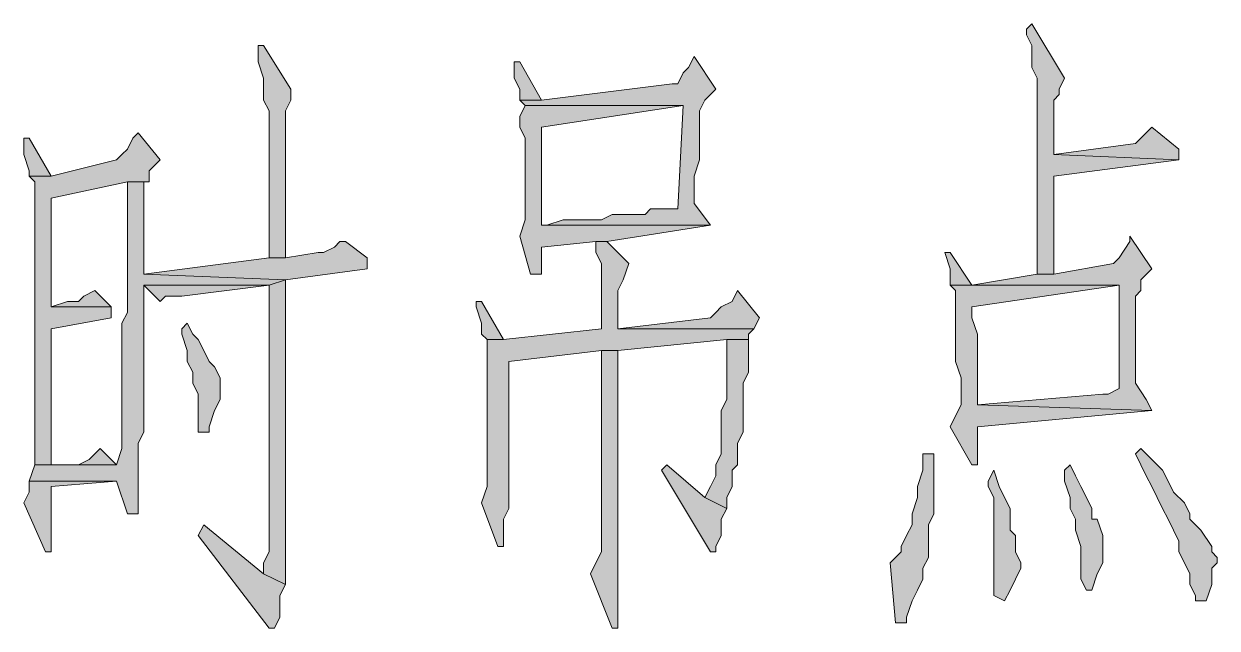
# Model space of a CAD drawing. Header units: millimetres. Extents: x 24 to 410, y 10 to 282.
# Drawn here: x 320.59 to 329.86, y 137.54 to 142.24 of the extents above; entities that cross this region are included whole.
import ezdxf

# ---------------------------------------------------------------- set-up
doc = ezdxf.new("R2010")
doc.units = ezdxf.units.MM

msp = doc.modelspace()

# ---------------------------------------------------------------- hatches: boundary and pattern name
h = msp.add_hatch(color=7)
h.dxf.hatch_style = 2
h.paths.add_polyline_path([(328.422, 142.24), (328.379667, 142.197667), (328.379667, 142.155333), (328.422, 142.070667), (328.422, 141.901333), (328.464333, 141.816667), (328.464333, 140.292667), (328.591333, 140.292667), (328.591333, 141.054667), (329.565, 141.181667), (328.591333, 141.224), (328.591333, 141.647333), (328.633667, 141.689667), (328.633667, 141.732), (328.676, 141.816667)])
h = msp.add_hatch(color=7)
h.dxf.hatch_style = 2
h.paths.add_polyline_path([(322.453, 142.070667), (322.410667, 142.070667), (322.410667, 142.028333), (322.410667, 141.943667), (322.453, 141.816667), (322.453, 141.647333), (322.495333, 141.562667), (322.495333, 140.419667), (322.622333, 140.419667), (322.622333, 141.393333), (322.622333, 141.435667), (322.622333, 141.562667), (322.664667, 141.647333), (322.664667, 141.732)])
h = msp.add_hatch(color=7)
h.dxf.hatch_style = 2
h.paths.add_polyline_path([(324.442667, 141.943667), (324.400333, 141.943667), (324.400333, 141.816667), (324.442667, 141.732), (324.442667, 141.647333), (324.612, 141.647333)])
h = msp.add_hatch(color=7)
h.dxf.hatch_style = 2
h.paths.add_polyline_path([(325.797333, 141.986), (325.755, 141.901333), (325.712667, 141.859), (325.670333, 141.774333), (325.628, 141.774333), (324.612, 141.647333), (324.442667, 141.647333), (324.485, 141.605), (325.712667, 141.605), (325.670333, 140.800667), (325.458667, 140.800667), (325.416333, 140.758333), (325.162333, 140.758333), (325.077667, 140.716), (324.781333, 140.716), (324.654333, 140.673667), (324.612, 140.673667), (325.924333, 140.673667), (325.797333, 140.843), (325.797333, 140.927667), (325.797333, 141.054667), (325.839667, 141.181667), (325.839667, 141.562667), (325.882, 141.647333), (325.966667, 141.732)])
h = msp.add_hatch(color=7)
h.dxf.hatch_style = 2
h.paths.add_polyline_path([(324.485, 141.605), (324.442667, 141.520333), (324.442667, 141.435667), (324.485, 141.351), (324.485, 140.716), (324.442667, 140.589), (324.527333, 140.292667), (324.612, 140.292667), (324.612, 140.335), (324.612, 140.504333), (325.035333, 140.546667), (325.12, 140.546667), (325.924333, 140.673667), (324.612, 140.673667), (324.612, 140.758333), (324.612, 141.435667), (325.712667, 141.605)])
h = msp.add_hatch(color=7)
h.dxf.hatch_style = 2
h.paths.add_polyline_path([(321.479333, 141.393333), (321.437, 141.351), (321.394667, 141.266333), (321.352333, 141.224), (321.31, 141.181667), (320.802, 141.054667), (320.632667, 141.054667), (320.675, 141.012333), (320.675, 139.107333), (320.675, 139.022667), (320.675, 138.811), (320.802, 138.811), (320.802, 139.869333), (321.267667, 139.954), (321.267667, 140.038667), (320.802, 140.038667), (320.802, 140.885333), (321.394667, 141.012333), (321.564, 141.012333), (321.564, 141.097), (321.648667, 141.181667)])
h = msp.add_hatch(color=7)
h.dxf.hatch_style = 2
h.paths.add_polyline_path([(329.353333, 141.435667), (329.311, 141.393333), (329.268667, 141.351), (329.226333, 141.308667), (328.591333, 141.224), (329.565, 141.181667), (329.565, 141.266333)])
h = msp.add_hatch(color=7)
h.dxf.hatch_style = 2
h.paths.add_polyline_path([(320.632667, 141.351), (320.590333, 141.351), (320.590333, 141.224), (320.632667, 141.097), (320.632667, 141.054667), (320.802, 141.054667)])
h = msp.add_hatch(color=7)
h.dxf.hatch_style = 2
h.paths.add_polyline_path([(321.564, 141.012333), (321.394667, 141.012333), (321.394667, 140.927667), (321.394667, 139.996333), (321.352333, 139.911667), (321.352333, 138.938), (321.31, 138.811), (320.675, 138.811), (320.632667, 138.684), (321.31, 138.684), (321.394667, 138.43), (321.479333, 138.43), (321.479333, 138.514667), (321.479333, 138.980333), (321.521667, 139.065), (321.521667, 140.208), (322.495333, 140.208), (322.622333, 140.250333), (321.521667, 140.292667), (321.521667, 141.012333)])
h = msp.add_hatch(color=7)
h.dxf.hatch_style = 2
h.paths.add_polyline_path([(329.184, 140.589), (329.184, 140.546667), (329.099333, 140.419667), (329.057, 140.377333), (328.591333, 140.292667), (328.464333, 140.292667), (327.956333, 140.208), (327.787, 140.208), (329.099333, 140.208), (329.099333, 139.403667), (329.014667, 139.361333), (328.972333, 139.361333), (327.998667, 139.276667), (329.353333, 139.234333), (329.311, 139.319), (329.226333, 139.446), (329.226333, 140.123333), (329.268667, 140.165667), (329.268667, 140.208), (329.268667, 140.250333), (329.353333, 140.335)])
h = msp.add_hatch(color=7)
h.dxf.hatch_style = 2
h.paths.add_polyline_path([(323.088, 140.546667), (323.045667, 140.546667), (323.003333, 140.504333), (322.918667, 140.462), (322.876333, 140.462), (322.622333, 140.419667), (322.495333, 140.419667), (321.521667, 140.292667), (322.622333, 140.250333), (323.257333, 140.335), (323.257333, 140.419667)])
h = msp.add_hatch(color=7)
h.dxf.hatch_style = 2
h.paths.add_polyline_path([(325.12, 140.546667), (325.035333, 140.546667), (325.035333, 140.462), (325.077667, 140.377333), (325.077667, 139.869333), (324.315667, 139.784667), (324.188667, 139.784667), (324.188667, 139.7), (324.188667, 138.641667), (324.146333, 138.514667), (324.273333, 138.176), (324.315667, 138.176), (324.315667, 138.218333), (324.315667, 138.387667), (324.358, 138.472333), (324.358, 139.615333), (325.077667, 139.7), (325.204667, 139.7), (326.051333, 139.784667), (326.220667, 139.784667), (326.220667, 139.827), (326.263, 139.869333), (325.204667, 139.869333), (325.204667, 139.911667), (325.204667, 140.165667), (325.247, 140.250333), (325.289333, 140.377333)])
h = msp.add_hatch(color=7)
h.dxf.hatch_style = 2
h.paths.add_polyline_path([(327.787, 140.462), (327.744667, 140.462), (327.787, 140.335), (327.787, 140.208), (327.956333, 140.208)])
h = msp.add_hatch(color=7)
h.dxf.hatch_style = 2
h.paths.add_polyline_path([(322.495333, 140.208), (321.521667, 140.208), (321.648667, 140.081), (321.691, 140.123333), (321.818, 140.123333)])
h = msp.add_hatch(color=7)
h.dxf.hatch_style = 2
h.paths.add_polyline_path([(322.622333, 140.250333), (322.495333, 140.208), (322.495333, 138.133667), (322.453, 138.049), (322.453, 137.964333), (322.622333, 137.879667)])
h = msp.add_hatch(color=7)
h.dxf.hatch_style = 2
h.paths.add_polyline_path([(327.787, 140.208), (327.829333, 140.165667), (327.829333, 139.615333), (327.871667, 139.488333), (327.871667, 139.276667), (327.829333, 139.192), (327.787, 139.107333), (327.956333, 138.811), (327.998667, 138.811), (327.998667, 138.853333), (327.998667, 139.107333), (329.353333, 139.234333), (327.998667, 139.276667), (327.998667, 139.403667), (327.998667, 139.488333), (327.998667, 139.827), (327.956333, 139.954), (327.956333, 140.038667), (329.099333, 140.208)])
h = msp.add_hatch(color=7)
h.dxf.hatch_style = 2
h.paths.add_polyline_path([(321.140667, 140.165667), (321.056, 140.123333), (321.013667, 140.081), (320.929, 140.081), (320.802, 140.038667), (321.267667, 140.038667)])
h = msp.add_hatch(color=7)
h.dxf.hatch_style = 2
h.paths.add_polyline_path([(326.136, 140.165667), (326.093667, 140.081), (326.009, 140.038667), (325.966667, 139.996333), (325.924333, 139.954), (325.204667, 139.869333), (326.263, 139.869333), (326.305333, 139.954)])
h = msp.add_hatch(color=7)
h.dxf.hatch_style = 2
h.paths.add_polyline_path([(324.146333, 140.081), (324.104, 140.081), (324.104, 140.038667), (324.146333, 139.911667), (324.146333, 139.827), (324.188667, 139.784667), (324.315667, 139.784667)])
h = msp.add_hatch(color=7)
h.dxf.hatch_style = 2
h.paths.add_polyline_path([(321.860333, 139.911667), (321.818, 139.869333), (321.818, 139.827), (321.860333, 139.7), (321.860333, 139.615333), (321.902667, 139.530667), (321.902667, 139.446), (321.945, 139.361333), (321.945, 139.065), (322.029667, 139.065), (322.029667, 139.107333), (322.072, 139.234333), (322.114333, 139.319), (322.114333, 139.488333), (322.072, 139.573), (322.029667, 139.615333), (321.987333, 139.7), (321.945, 139.784667), (321.902667, 139.827)])
h = msp.add_hatch(color=7)
h.dxf.hatch_style = 2
h.paths.add_polyline_path([(326.220667, 139.784667), (326.051333, 139.784667), (326.051333, 139.7), (326.051333, 139.319), (326.009, 139.234333), (326.009, 138.895667), (325.966667, 138.811), (325.966667, 138.726333), (325.924333, 138.641667), (325.882, 138.557), (326.051333, 138.472333), (326.051333, 138.557), (326.093667, 138.641667), (326.093667, 138.768667), (326.136, 138.811), (326.136, 138.980333), (326.178333, 139.065), (326.178333, 139.276667), (326.178333, 139.361333), (326.178333, 139.446), (326.220667, 139.530667)])
h = msp.add_hatch(color=7)
h.dxf.hatch_style = 2
h.paths.add_polyline_path([(325.204667, 139.7), (325.077667, 139.7), (325.077667, 139.615333), (325.077667, 138.133667), (325.035333, 138.049), (324.993, 137.964333), (325.162333, 137.541), (325.204667, 137.541), (325.204667, 137.583333), (325.204667, 137.795), (325.204667, 137.879667)])
h = msp.add_hatch(color=7)
h.dxf.hatch_style = 2
h.paths.add_polyline_path([(321.183, 138.938), (321.140667, 138.895667), (321.098333, 138.853333), (321.013667, 138.811), (320.802, 138.811), (321.31, 138.811)])
h = msp.add_hatch(color=7)
h.dxf.hatch_style = 2
h.paths.add_polyline_path([(327.66, 138.895667), (327.575333, 138.895667), (327.575333, 138.768667), (327.533, 138.641667), (327.533, 138.557), (327.490667, 138.43), (327.490667, 138.345333), (327.448333, 138.260667), (327.406, 138.176), (327.406, 138.133667), (327.363667, 138.091333), (327.321333, 138.049), (327.363667, 137.583333), (327.448333, 137.583333), (327.448333, 137.625667), (327.490667, 137.752667), (327.533, 137.837333), (327.575333, 137.922), (327.575333, 138.006667), (327.617667, 138.091333), (327.617667, 138.345333), (327.66, 138.43), (327.66, 138.557)])
h = msp.add_hatch(color=7)
h.dxf.hatch_style = 2
h.paths.add_polyline_path([(329.268667, 138.938), (329.226333, 138.895667), (329.268667, 138.811), (329.311, 138.726333), (329.353333, 138.641667), (329.395667, 138.557), (329.438, 138.472333), (329.480333, 138.387667), (329.522667, 138.303), (329.565, 138.218333), (329.565, 138.133667), (329.607333, 138.049), (329.649667, 137.964333), (329.649667, 137.879667), (329.692, 137.795), (329.692, 137.752667), (329.776667, 137.752667), (329.819, 137.879667), (329.819, 138.006667), (329.861333, 138.049), (329.861333, 138.091333), (329.819, 138.133667), (329.819, 138.176), (329.734333, 138.303), (329.692, 138.345333), (329.649667, 138.387667), (329.649667, 138.43), (329.607333, 138.514667), (329.522667, 138.599333), (329.480333, 138.684), (329.438, 138.768667), (329.353333, 138.853333)])
h = msp.add_hatch(color=7)
h.dxf.hatch_style = 2
h.paths.add_polyline_path([(325.585667, 138.811), (325.543333, 138.768667), (325.924333, 138.133667), (325.966667, 138.133667), (325.966667, 138.176), (326.009, 138.260667), (326.009, 138.387667), (326.051333, 138.472333), (325.882, 138.557)])
h = msp.add_hatch(color=7)
h.dxf.hatch_style = 2
h.paths.add_polyline_path([(328.718333, 138.811), (328.676, 138.768667), (328.676, 138.684), (328.718333, 138.557), (328.718333, 138.472333), (328.760667, 138.387667), (328.760667, 138.303), (328.803, 138.176), (328.803, 137.922), (328.845333, 137.837333), (328.887667, 137.837333), (328.93, 137.964333), (328.972333, 138.049), (328.972333, 138.260667), (328.93, 138.387667), (328.887667, 138.387667), (328.887667, 138.472333), (328.845333, 138.557), (328.803, 138.641667), (328.760667, 138.726333)])
h = msp.add_hatch(color=7)
h.dxf.hatch_style = 2
h.paths.add_polyline_path([(328.125667, 138.768667), (328.083333, 138.684), (328.083333, 138.641667), (328.125667, 138.557), (328.125667, 137.795), (328.210333, 137.752667), (328.252667, 137.837333), (328.295, 137.922), (328.337333, 138.006667), (328.337333, 138.049), (328.295, 138.133667), (328.295, 138.260667), (328.252667, 138.303), (328.252667, 138.472333), (328.210333, 138.557), (328.168, 138.641667)])
h = msp.add_hatch(color=7)
h.dxf.hatch_style = 2
h.paths.add_polyline_path([(320.632667, 138.684), (320.632667, 138.599333), (320.590333, 138.514667), (320.759667, 138.133667), (320.802, 138.133667), (320.802, 138.218333), (320.802, 138.641667), (321.31, 138.684)])
h = msp.add_hatch(color=7)
h.dxf.hatch_style = 2
h.paths.add_polyline_path([(321.987333, 138.345333), (321.945, 138.260667), (322.495333, 137.541), (322.537667, 137.541), (322.58, 137.625667), (322.58, 137.795), (322.622333, 137.879667), (322.453, 137.964333)])

# ---------------------------------------------------------------- linework, layer by layer
at = {"color": 7, "lineweight": 0}
for points in [[(328.422, 142.24), (328.379667, 142.197667), (328.379667, 142.155333), (328.422, 142.070667), (328.422, 141.901333), (328.464333, 141.816667), (328.464333, 140.292667), (328.591333, 140.292667), (328.591333, 141.054667), (329.565, 141.181667), (328.591333, 141.224), (328.591333, 141.647333), (328.633667, 141.689667), (328.633667, 141.732), (328.676, 141.816667)], [(322.453, 142.070667), (322.410667, 142.070667), (322.410667, 142.028333), (322.410667, 141.943667), (322.453, 141.816667), (322.453, 141.647333), (322.495333, 141.562667), (322.495333, 140.419667), (322.622333, 140.419667), (322.622333, 141.393333), (322.622333, 141.435667), (322.622333, 141.562667), (322.664667, 141.647333), (322.664667, 141.732)], [(324.442667, 141.943667), (324.400333, 141.943667), (324.400333, 141.816667), (324.442667, 141.732), (324.442667, 141.647333), (324.612, 141.647333)], [(325.797333, 141.986), (325.755, 141.901333), (325.712667, 141.859), (325.670333, 141.774333), (325.628, 141.774333), (324.612, 141.647333), (324.442667, 141.647333), (324.485, 141.605), (325.712667, 141.605), (325.670333, 140.800667), (325.458667, 140.800667), (325.416333, 140.758333), (325.162333, 140.758333), (325.077667, 140.716), (324.781333, 140.716), (324.654333, 140.673667), (324.612, 140.673667), (325.924333, 140.673667), (325.797333, 140.843), (325.797333, 140.927667), (325.797333, 141.054667), (325.839667, 141.181667), (325.839667, 141.562667), (325.882, 141.647333), (325.966667, 141.732)], [(324.485, 141.605), (324.442667, 141.520333), (324.442667, 141.435667), (324.485, 141.351), (324.485, 140.716), (324.442667, 140.589), (324.527333, 140.292667), (324.612, 140.292667), (324.612, 140.335), (324.612, 140.504333), (325.035333, 140.546667), (325.12, 140.546667), (325.924333, 140.673667), (324.612, 140.673667), (324.612, 140.758333), (324.612, 141.435667), (325.712667, 141.605)], [(321.479333, 141.393333), (321.437, 141.351), (321.394667, 141.266333), (321.352333, 141.224), (321.31, 141.181667), (320.802, 141.054667), (320.632667, 141.054667), (320.675, 141.012333), (320.675, 139.107333), (320.675, 139.022667), (320.675, 138.811), (320.802, 138.811), (320.802, 139.869333), (321.267667, 139.954), (321.267667, 140.038667), (320.802, 140.038667), (320.802, 140.885333), (321.394667, 141.012333), (321.564, 141.012333), (321.564, 141.097), (321.648667, 141.181667)], [(329.353333, 141.435667), (329.311, 141.393333), (329.268667, 141.351), (329.226333, 141.308667), (328.591333, 141.224), (329.565, 141.181667), (329.565, 141.266333)], [(320.632667, 141.351), (320.590333, 141.351), (320.590333, 141.224), (320.632667, 141.097), (320.632667, 141.054667), (320.802, 141.054667)], [(321.564, 141.012333), (321.394667, 141.012333), (321.394667, 140.927667), (321.394667, 139.996333), (321.352333, 139.911667), (321.352333, 138.938), (321.31, 138.811), (320.675, 138.811), (320.632667, 138.684), (321.31, 138.684), (321.394667, 138.43), (321.479333, 138.43), (321.479333, 138.514667), (321.479333, 138.980333), (321.521667, 139.065), (321.521667, 140.208), (322.495333, 140.208), (322.622333, 140.250333), (321.521667, 140.292667), (321.521667, 141.012333)], [(329.184, 140.589), (329.184, 140.546667), (329.099333, 140.419667), (329.057, 140.377333), (328.591333, 140.292667), (328.464333, 140.292667), (327.956333, 140.208), (327.787, 140.208), (329.099333, 140.208), (329.099333, 139.403667), (329.014667, 139.361333), (328.972333, 139.361333), (327.998667, 139.276667), (329.353333, 139.234333), (329.311, 139.319), (329.226333, 139.446), (329.226333, 140.123333), (329.268667, 140.165667), (329.268667, 140.208), (329.268667, 140.250333), (329.353333, 140.335)], [(323.088, 140.546667), (323.045667, 140.546667), (323.003333, 140.504333), (322.918667, 140.462), (322.876333, 140.462), (322.622333, 140.419667), (322.495333, 140.419667), (321.521667, 140.292667), (322.622333, 140.250333), (323.257333, 140.335), (323.257333, 140.419667)], [(325.12, 140.546667), (325.035333, 140.546667), (325.035333, 140.462), (325.077667, 140.377333), (325.077667, 139.869333), (324.315667, 139.784667), (324.188667, 139.784667), (324.188667, 139.7), (324.188667, 138.641667), (324.146333, 138.514667), (324.273333, 138.176), (324.315667, 138.176), (324.315667, 138.218333), (324.315667, 138.387667), (324.358, 138.472333), (324.358, 139.615333), (325.077667, 139.7), (325.204667, 139.7), (326.051333, 139.784667), (326.220667, 139.784667), (326.220667, 139.827), (326.263, 139.869333), (325.204667, 139.869333), (325.204667, 139.911667), (325.204667, 140.165667), (325.247, 140.250333), (325.289333, 140.377333)], [(327.787, 140.462), (327.744667, 140.462), (327.787, 140.335), (327.787, 140.208), (327.956333, 140.208)], [(322.495333, 140.208), (321.521667, 140.208), (321.648667, 140.081), (321.691, 140.123333), (321.818, 140.123333)], [(322.622333, 140.250333), (322.495333, 140.208), (322.495333, 138.133667), (322.453, 138.049), (322.453, 137.964333), (322.622333, 137.879667)], [(327.787, 140.208), (327.829333, 140.165667), (327.829333, 139.615333), (327.871667, 139.488333), (327.871667, 139.276667), (327.829333, 139.192), (327.787, 139.107333), (327.956333, 138.811), (327.998667, 138.811), (327.998667, 138.853333), (327.998667, 139.107333), (329.353333, 139.234333), (327.998667, 139.276667), (327.998667, 139.403667), (327.998667, 139.488333), (327.998667, 139.827), (327.956333, 139.954), (327.956333, 140.038667), (329.099333, 140.208)], [(321.140667, 140.165667), (321.056, 140.123333), (321.013667, 140.081), (320.929, 140.081), (320.802, 140.038667), (321.267667, 140.038667)], [(326.136, 140.165667), (326.093667, 140.081), (326.009, 140.038667), (325.966667, 139.996333), (325.924333, 139.954), (325.204667, 139.869333), (326.263, 139.869333), (326.305333, 139.954)], [(324.146333, 140.081), (324.104, 140.081), (324.104, 140.038667), (324.146333, 139.911667), (324.146333, 139.827), (324.188667, 139.784667), (324.315667, 139.784667)], [(321.860333, 139.911667), (321.818, 139.869333), (321.818, 139.827), (321.860333, 139.7), (321.860333, 139.615333), (321.902667, 139.530667), (321.902667, 139.446), (321.945, 139.361333), (321.945, 139.065), (322.029667, 139.065), (322.029667, 139.107333), (322.072, 139.234333), (322.114333, 139.319), (322.114333, 139.488333), (322.072, 139.573), (322.029667, 139.615333), (321.987333, 139.7), (321.945, 139.784667), (321.902667, 139.827)], [(326.220667, 139.784667), (326.051333, 139.784667), (326.051333, 139.7), (326.051333, 139.319), (326.009, 139.234333), (326.009, 138.895667), (325.966667, 138.811), (325.966667, 138.726333), (325.924333, 138.641667), (325.882, 138.557), (326.051333, 138.472333), (326.051333, 138.557), (326.093667, 138.641667), (326.093667, 138.768667), (326.136, 138.811), (326.136, 138.980333), (326.178333, 139.065), (326.178333, 139.276667), (326.178333, 139.361333), (326.178333, 139.446), (326.220667, 139.530667)], [(325.204667, 139.7), (325.077667, 139.7), (325.077667, 139.615333), (325.077667, 138.133667), (325.035333, 138.049), (324.993, 137.964333), (325.162333, 137.541), (325.204667, 137.541), (325.204667, 137.583333), (325.204667, 137.795), (325.204667, 137.879667)], [(321.183, 138.938), (321.140667, 138.895667), (321.098333, 138.853333), (321.013667, 138.811), (320.802, 138.811), (321.31, 138.811)], [(327.66, 138.895667), (327.575333, 138.895667), (327.575333, 138.768667), (327.533, 138.641667), (327.533, 138.557), (327.490667, 138.43), (327.490667, 138.345333), (327.448333, 138.260667), (327.406, 138.176), (327.406, 138.133667), (327.363667, 138.091333), (327.321333, 138.049), (327.363667, 137.583333), (327.448333, 137.583333), (327.448333, 137.625667), (327.490667, 137.752667), (327.533, 137.837333), (327.575333, 137.922), (327.575333, 138.006667), (327.617667, 138.091333), (327.617667, 138.345333), (327.66, 138.43), (327.66, 138.557)], [(329.268667, 138.938), (329.226333, 138.895667), (329.268667, 138.811), (329.311, 138.726333), (329.353333, 138.641667), (329.395667, 138.557), (329.438, 138.472333), (329.480333, 138.387667), (329.522667, 138.303), (329.565, 138.218333), (329.565, 138.133667), (329.607333, 138.049), (329.649667, 137.964333), (329.649667, 137.879667), (329.692, 137.795), (329.692, 137.752667), (329.776667, 137.752667), (329.819, 137.879667), (329.819, 138.006667), (329.861333, 138.049), (329.861333, 138.091333), (329.819, 138.133667), (329.819, 138.176), (329.734333, 138.303), (329.692, 138.345333), (329.649667, 138.387667), (329.649667, 138.43), (329.607333, 138.514667), (329.522667, 138.599333), (329.480333, 138.684), (329.438, 138.768667), (329.353333, 138.853333)], [(325.585667, 138.811), (325.543333, 138.768667), (325.924333, 138.133667), (325.966667, 138.133667), (325.966667, 138.176), (326.009, 138.260667), (326.009, 138.387667), (326.051333, 138.472333), (325.882, 138.557)], [(328.718333, 138.811), (328.676, 138.768667), (328.676, 138.684), (328.718333, 138.557), (328.718333, 138.472333), (328.760667, 138.387667), (328.760667, 138.303), (328.803, 138.176), (328.803, 137.922), (328.845333, 137.837333), (328.887667, 137.837333), (328.93, 137.964333), (328.972333, 138.049), (328.972333, 138.260667), (328.93, 138.387667), (328.887667, 138.387667), (328.887667, 138.472333), (328.845333, 138.557), (328.803, 138.641667), (328.760667, 138.726333)], [(328.125667, 138.768667), (328.083333, 138.684), (328.083333, 138.641667), (328.125667, 138.557), (328.125667, 137.795), (328.210333, 137.752667), (328.252667, 137.837333), (328.295, 137.922), (328.337333, 138.006667), (328.337333, 138.049), (328.295, 138.133667), (328.295, 138.260667), (328.252667, 138.303), (328.252667, 138.472333), (328.210333, 138.557), (328.168, 138.641667)], [(320.632667, 138.684), (320.632667, 138.599333), (320.590333, 138.514667), (320.759667, 138.133667), (320.802, 138.133667), (320.802, 138.218333), (320.802, 138.641667), (321.31, 138.684)], [(321.987333, 138.345333), (321.945, 138.260667), (322.495333, 137.541), (322.537667, 137.541), (322.58, 137.625667), (322.58, 137.795), (322.622333, 137.879667), (322.453, 137.964333)]]:
    msp.add_lwpolyline(points, close=True, dxfattribs=at)

doc.saveas('drawing.dxf')
